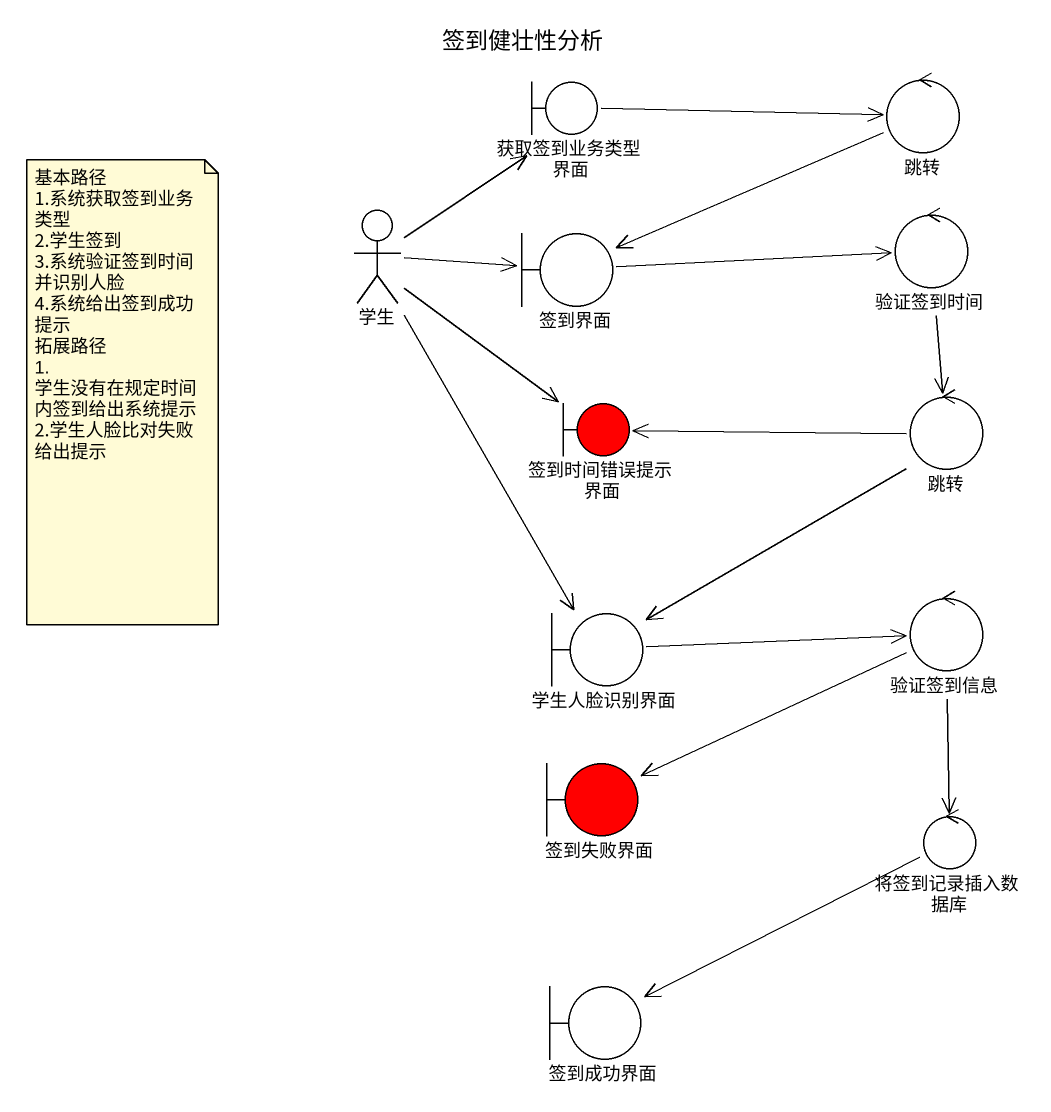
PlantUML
@startuml
title 签到健壮性分析
boundary 获取签到业务类型界面
control 跳转
actor 学生
boundary 签到界面
control 验证签到时间
boundary 签到时间错误提示界面 #FF0000
control "跳转" as 跳转_2
control 验证签到信息
boundary 学生人脸识别界面
boundary 签到失败界面 #FF0000
control 将签到记录插入数据库
boundary 签到成功界面
获取签到业务类型界面 -right-> 跳转
跳转 -left-> 签到界面
学生 -up-> 获取签到业务类型界面
学生 -right-> 签到界面
学生 --> 签到时间错误提示界面
学生 --> 学生人脸识别界面
签到界面 -right-> 验证签到时间
验证签到时间 --> 跳转_2
跳转_2 -left-> 签到时间错误提示界面
跳转_2 --> 学生人脸识别界面
验证签到信息 -left-> 签到失败界面
验证签到信息 --> 将签到记录插入数据库
学生人脸识别界面 -right-> 验证签到信息
将签到记录插入数据库 -left-> 签到成功界面
note as N1
  基本路径
  1.系统获取签到业务类型
  2.学生签到
  3.系统验证签到时间并识别人脸
  4.系统给出签到成功提示
  拓展路径
  1. 学生没有在规定时间内签到给出系统提示
  2.学生人脸比对失败给出提示
end note
@enduml
